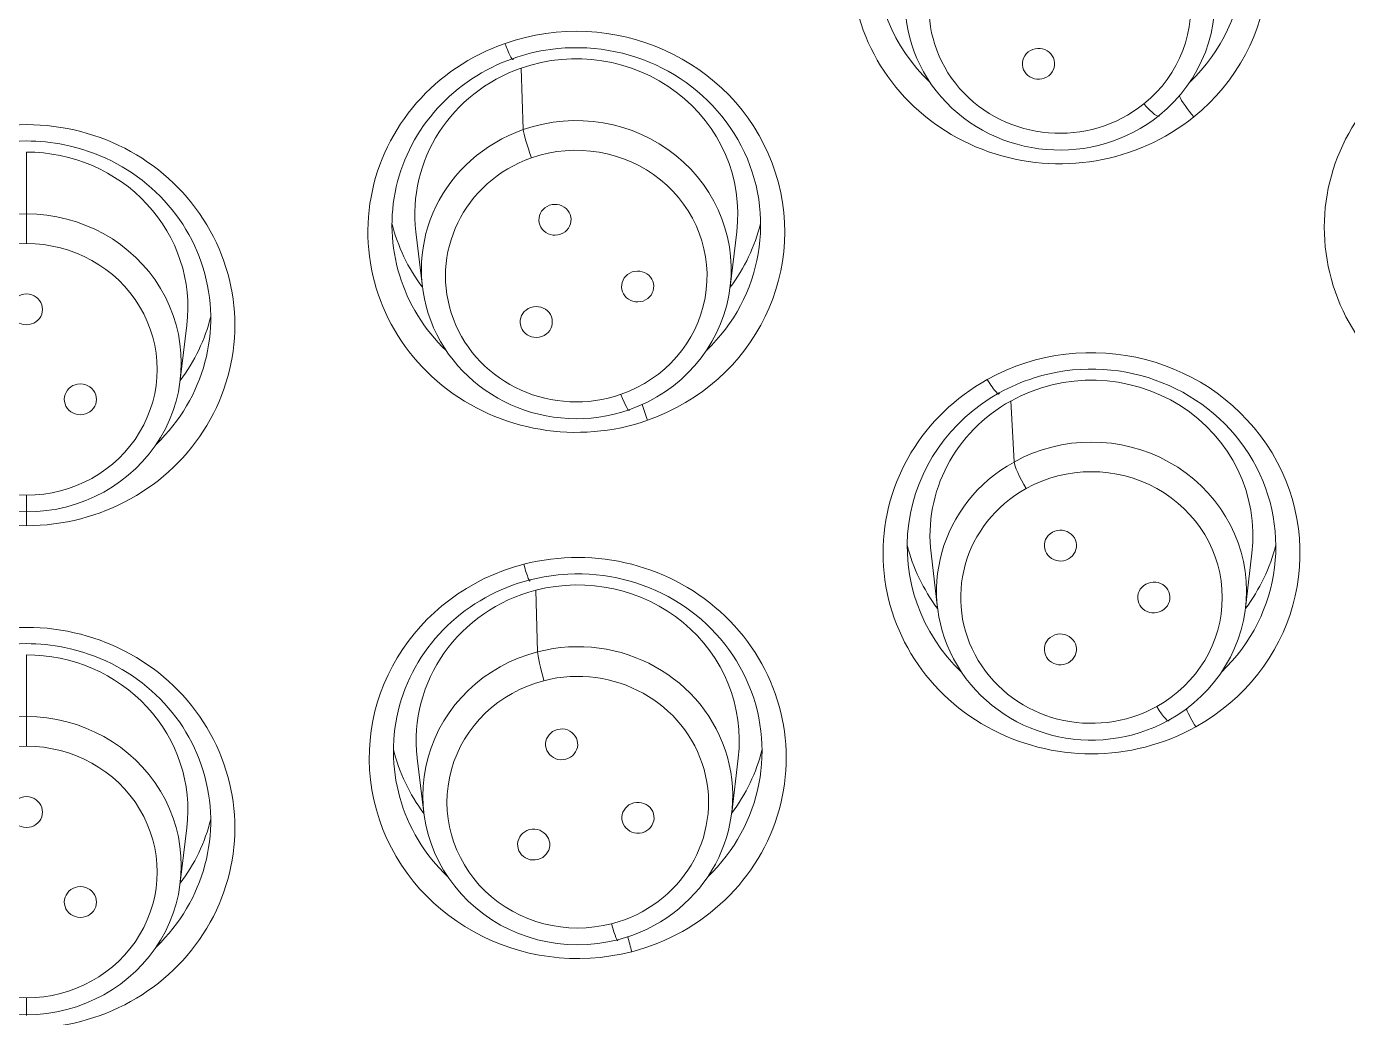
# Model space of a CAD drawing. Extents: x 6534 to 7663, y 0 to 827.
# Drawn here: x 7103.39 to 7119.83, y 506.29 to 518.62 of the extents above; entities that cross this region are included whole.
import ezdxf

# ---------------------------------------------------------------- set-up
doc = ezdxf.new("R2010")
doc.units = 0
doc.header["$LTSCALE"] = 30
doc.header["$MEASUREMENT"] = 0
doc.layers.add('1', color=7, linetype='CONTINUOUS')

msp = doc.modelspace()

# ---------------------------------------------------------------- linework, layer by layer
at = {"layer": '1', "color": 7, "linetype": 'Continuous', "lineweight": 13}
for p, q in [((7109.548, 518.098), (7109.576, 517.334)), ((7103.394, 517.055), (7103.394, 516.286)), ((7103.394, 516.286), (7103.394, 515.918)), ((7115.64, 513.96), (7115.681, 513.202)), ((7103.394, 512.571), (7103.394, 512.788)), ((7103.394, 512.41), (7103.394, 512.582)), ((7109.733, 511.607), (7109.754, 510.841)), ((7103.394, 510.805), (7103.394, 510.036)), ((7103.394, 510.036), (7103.394, 509.668)), ((7103.394, 506.321), (7103.394, 506.539))]:
    msp.add_line(p, q, dxfattribs=at)
at = {"layer": '1', "color": 7, "linetype": 'Continuous', "lineweight": 18}
for p, q in [((7108.239, 516.062), (7108.32, 515.381)), ((7112.15, 515.381), (7112.231, 516.062)), ((7105.309, 514.222), (7105.39, 514.903)), ((7114.648, 512.067), (7114.73, 511.386)), ((7118.559, 511.386), (7118.64, 512.067)), ((7108.257, 509.521), (7108.338, 508.84)), ((7112.168, 508.84), (7112.249, 509.521)), ((7105.309, 507.972), (7105.39, 508.653))]:
    msp.add_line(p, q, dxfattribs=at)
for centre, major_axis, start_param, end_param in [((7103.394, 533.307), (-60.5, 0), 2.420581, 4.712389), ((7103.394, 533.445), (-59.925, 0), 4.712389, 7.853982), ((7103.394, 533.445), (60, 0), 1.582577, 4.712389), ((7103.394, 533.445), (60, 0), 4.72417, 7.853982), ((7103.394, 533.445), (-59.925, 0), 1.570796, 4.712389), ((7116.25, 519.487), (2.293, 0), 5.495003, 8.344261), ((7116.25, 519.487), (2.293, 0), 2.268928, 3.929792), ((7116.25, 518.932), (-1.927, 0), 2.268928, 5.410521), ((7116.25, 518.932), (-1.927, 0), 5.410521, 8.552113), ((7110.235, 516.148), (2.293, 0), 5.494869, 7.995196), ((7110.235, 516.148), (2.293, 0), 1.919862, 3.929841), ((7110.235, 516.148), (2.293, 0), 1.71201, 1.919862), ((7110.235, 516.283), (-2.009, 0), 3.027323, 5.061455), ((7110.235, 516.283), (-2.009, 0), 5.061455, 6.397515), ((7110.235, 515.593), (-1.927, 0), 1.919862, 5.061455), ((7110.235, 515.593), (-1.927, 0), 5.061455, 8.203047), ((7103.394, 514.988), (2.293, 0), 1.570796, 3.929845), ((7103.394, 514.988), (2.293, 0), 1.362944, 1.570796), ((7103.394, 515.123), (-2.009, 0), 3.027317, 4.712389), ((7103.394, 514.988), (2.293, 0), 5.494918, 7.64613), ((7103.394, 514.433), (-1.927, 0), 4.712389, 7.853982), ((7103.394, 514.433), (-1.927, 0), 1.570796, 4.712389), ((7110.235, 516.699), (2.359, 0), 3.377905, 3.765891), ((7110.235, 516.699), (2.359, 0), 5.658898, 6.046933), ((7103.394, 515.54), (2.359, 0), 5.658892, 6.046928), ((7116.644, 512.152), (2.293, 0), 5.494982, 8.169729), ((7116.644, 512.287), (-2.009, 0), 3.02735, 5.235988), ((7116.644, 512.152), (2.293, 0), 1.886543, 2.094395), ((7116.644, 512.152), (2.293, 0), 2.094395, 3.929771), ((7116.644, 512.287), (-2.009, 0), 5.235988, 6.397493), ((7116.644, 511.597), (-1.927, 0), 2.094395, 5.235988), ((7116.644, 511.597), (-1.927, 0), 5.235988, 8.37758), ((7116.644, 512.704), (2.359, 0), 3.377883, 3.76587), ((7116.644, 512.704), (2.359, 0), 5.658924, 6.046911), ((7110.253, 509.607), (2.293, 0), 1.624744, 1.832596), ((7110.253, 509.607), (2.293, 0), 5.494927, 7.907929), ((7110.253, 509.607), (2.293, 0), 1.832596, 3.929854), ((7110.253, 509.742), (-2.009, 0), 3.027334, 4.974188), ((7110.253, 509.742), (-2.009, 0), 4.974188, 6.397477), ((7110.253, 509.052), (-1.927, 0), 1.832596, 4.974188), ((7103.394, 508.739), (2.293, 0), 1.570796, 3.929891), ((7103.394, 508.739), (2.293, 0), 1.362944, 1.570796), ((7103.394, 508.739), (2.293, 0), 5.494873, 7.64613), ((7110.253, 509.052), (-1.927, 0), 4.974188, 8.115781), ((7103.394, 508.873), (-2.009, 0), 3.027317, 4.712389), ((7103.394, 508.183), (-1.927, 0), 4.712389, 7.853982), ((7103.394, 508.183), (-1.927, 0), 1.570796, 4.712389), ((7110.253, 510.158), (2.359, 0), 3.377866, 3.765853), ((7110.253, 510.158), (2.359, 0), 5.658908, 6.046944), ((7103.394, 509.29), (2.359, 0), 5.658892, 6.046928)]:
    msp.add_ellipse(centre, major_axis=major_axis, ratio=0.961466, start_param=start_param, end_param=end_param, dxfattribs=at)
at = {"layer": '1', "color": 7, "linetype": 'Continuous', "lineweight": 13}
for centre, major_axis, ratio, start_param, end_param in [((7103.394, 533.307), (59.425, 0), 0.961466, 1.570796, 4.70194), ((7103.394, 533.307), (-59.425, 0), 0.961466, 1.570796, 4.70194), ((7103.394, 533.307), (57.948, 0), 0.961466, 1.579187, 4.712389), ((7103.394, 533.307), (-57.948, 0), 0.961466, 1.579187, 4.712389), ((7103.394, 533.352), (57.403, 0), 0.961466, 1.579486, 4.712389), ((7103.394, 533.352), (57.403, 0), 0.961466, 4.721079, 7.853982), ((7116.25, 519.402), (2.593, 0), 0.961466, 5.410521, 8.552113), ((7116.25, 519.402), (2.593, 0), 0.961466, 2.268928, 5.410521), ((7116.25, 518.852), (-1.627, 0), 0.961466, 2.268928, 5.410521), ((7116.25, 518.852), (-1.627, 0), 0.961466, 5.410521, 8.552113), ((7110.235, 516.063), (2.593, 0), 0.961466, 5.061455, 8.203047), ((7110.235, 516.063), (2.593, 0), 0.961466, 1.919862, 5.061455), ((7109.348, 518.488), (0.099, -0.283), 0.09403, 4.974887, 6.57828), ((7122.133, 516.116), (2.593, 0), 0.961466, 2.356194, 5.497787), ((7117.917, 517.574), (-0.188, 0.233), 0.176718, 0.575349, 1.786435), ((7117.296, 517.736), (0.188, -0.233), 0.176718, 4.928028, 6.466227), ((7103.394, 514.903), (2.593, 0), 0.961466, 1.570796, 4.712389), ((7103.394, 514.903), (2.593, 0), 0.961466, 4.712389, 7.853982), ((7109.678, 517.066), (-0.099, 0.283), 0.09403, 0.295095, 1.833294), ((7110.235, 515.513), (-1.627, 0), 0.961466, 1.919862, 5.061455), ((7110.235, 515.513), (-1.627, 0), 0.961466, 5.061455, 8.203047), ((7103.394, 514.353), (-1.627, 0), 0.961466, 4.712389, 7.853982), ((7103.394, 514.353), (-1.627, 0), 0.961466, 1.570796, 4.712389), ((7116.644, 512.067), (2.593, 0), 0.961466, 5.235988, 8.37758), ((7116.644, 512.067), (2.593, 0), 0.961466, 2.094395, 5.235988), ((7115.348, 514.309), (0.146, -0.262), 0.137462, 4.955139, 6.558532), ((7110.791, 514.125), (0.099, -0.283), 0.09403, 4.974887, 6.513086), ((7111.122, 513.802), (-0.099, 0.283), 0.09403, 1.125746, 1.833294), ((7116.644, 511.517), (-1.627, 0), 0.961466, 2.094395, 5.235988), ((7115.831, 512.955), (-0.146, 0.262), 0.137462, 0.275347, 1.813546), ((7116.644, 511.517), (-1.627, 0), 0.961466, 5.235988, 8.37758), ((7110.253, 509.522), (2.593, 0), 0.961466, 4.974188, 8.115781), ((7110.253, 509.522), (2.593, 0), 0.961466, 1.832596, 4.974188), ((7109.582, 512.012), (0.075, -0.291), 0.071156, 4.98187, 6.585263), ((7103.394, 508.653), (2.593, 0), 0.961466, 1.570796, 4.712389), ((7103.394, 508.653), (2.593, 0), 0.961466, 4.712389, 7.853982), ((7109.832, 510.566), (-0.075, 0.291), 0.071156, 0.302078, 1.840277), ((7110.253, 508.972), (-1.627, 0), 0.961466, 1.832596, 4.974188), ((7110.253, 508.972), (-1.627, 0), 0.961466, 4.974188, 8.115781), ((7117.458, 510.244), (0.146, -0.262), 0.137462, 4.955139, 6.493338), ((7117.941, 509.99), (-0.146, 0.262), 0.137462, 0.92574, 1.813546), ((7103.394, 508.104), (-1.627, 0), 0.961466, 4.712389, 7.853982), ((7103.394, 508.104), (-1.627, 0), 0.961466, 1.570796, 4.712389), ((7110.674, 507.543), (0.075, -0.291), 0.071156, 4.98187, 6.520069), ((7110.924, 507.196), (-0.075, 0.291), 0.071156, 1.191555, 1.840277)]:
    msp.add_ellipse(centre, major_axis=major_axis, ratio=ratio, start_param=start_param, end_param=end_param, dxfattribs=at)
at = {"layer": '1', "color": 7, "linetype": 'Continuous', "lineweight": 18}
for points in [[(7115.857, 518.299), (7115.822, 518.267), (7115.778, 518.201), (7115.788, 518.073), (7115.869, 517.98), (7115.999, 517.947), (7116.075, 517.977), (7116.114, 518.004)], [(7116.114, 518.004), (7116.148, 518.036), (7116.192, 518.102), (7116.182, 518.23), (7116.101, 518.324), (7115.972, 518.357), (7115.896, 518.326), (7115.857, 518.299)], [(7110.038, 516.032), (7110.082, 516.051), (7110.147, 516.098), (7110.183, 516.222), (7110.14, 516.336), (7110.03, 516.41), (7109.948, 516.407), (7109.901, 516.394)], [(7109.901, 516.394), (7109.858, 516.375), (7109.793, 516.328), (7109.757, 516.204), (7109.8, 516.09), (7109.91, 516.016), (7109.992, 516.019), (7110.038, 516.032)], [(7111.066, 515.203), (7111.11, 515.221), (7111.175, 515.269), (7111.211, 515.392), (7111.168, 515.507), (7111.058, 515.581), (7110.976, 515.577), (7110.93, 515.564)], [(7110.93, 515.564), (7110.886, 515.546), (7110.821, 515.498), (7110.785, 515.374), (7110.828, 515.26), (7110.938, 515.186), (7111.02, 515.19), (7111.066, 515.203)], [(7103.394, 515.291), (7103.347, 515.288), (7103.269, 515.264), (7103.191, 515.16), (7103.191, 515.038), (7103.268, 514.933), (7103.346, 514.909), (7103.394, 514.906)], [(7103.394, 514.906), (7103.442, 514.909), (7103.52, 514.932), (7103.598, 515.037), (7103.598, 515.158), (7103.521, 515.264), (7103.443, 515.287), (7103.394, 515.291)], [(7109.668, 515.123), (7109.625, 515.104), (7109.559, 515.057), (7109.524, 514.933), (7109.566, 514.819), (7109.676, 514.745), (7109.759, 514.748), (7109.805, 514.761)], [(7109.805, 514.761), (7109.849, 514.78), (7109.914, 514.827), (7109.95, 514.951), (7109.907, 515.065), (7109.797, 515.139), (7109.715, 515.136), (7109.668, 515.123)], [(7104.066, 514.173), (7104.018, 514.17), (7103.94, 514.147), (7103.862, 514.042), (7103.862, 513.921), (7103.939, 513.815), (7104.017, 513.791), (7104.066, 513.788)], [(7104.066, 513.788), (7104.113, 513.791), (7104.191, 513.815), (7104.269, 513.919), (7104.269, 514.04), (7104.192, 514.146), (7104.114, 514.17), (7104.066, 514.173)], [(7116.157, 512.329), (7116.117, 512.303), (7116.062, 512.246), (7116.049, 512.118), (7116.112, 512.013), (7116.233, 511.958), (7116.314, 511.975), (7116.357, 511.996)], [(7116.357, 511.996), (7116.397, 512.021), (7116.452, 512.079), (7116.465, 512.207), (7116.402, 512.312), (7116.281, 512.367), (7116.2, 512.349), (7116.157, 512.329)], [(7117.319, 511.684), (7117.28, 511.658), (7117.224, 511.6), (7117.211, 511.473), (7117.274, 511.367), (7117.396, 511.313), (7117.476, 511.33), (7117.519, 511.351)], [(7117.519, 511.351), (7117.559, 511.376), (7117.615, 511.434), (7117.627, 511.561), (7117.565, 511.667), (7117.443, 511.721), (7117.363, 511.704), (7117.319, 511.684)], [(7116.157, 511.038), (7116.117, 511.013), (7116.062, 510.955), (7116.049, 510.827), (7116.112, 510.722), (7116.233, 510.667), (7116.314, 510.685), (7116.357, 510.705)], [(7116.357, 510.705), (7116.397, 510.731), (7116.452, 510.788), (7116.465, 510.916), (7116.402, 511.022), (7116.281, 511.076), (7116.2, 511.059), (7116.157, 511.038)], [(7110.001, 509.877), (7109.956, 509.862), (7109.886, 509.821), (7109.84, 509.7), (7109.872, 509.583), (7109.975, 509.5), (7110.057, 509.497), (7110.104, 509.506)], [(7110.104, 509.506), (7110.15, 509.52), (7110.219, 509.562), (7110.265, 509.683), (7110.233, 509.8), (7110.13, 509.883), (7110.048, 509.886), (7110.001, 509.877)], [(7103.394, 509.041), (7103.347, 509.038), (7103.269, 509.015), (7103.191, 508.91), (7103.191, 508.789), (7103.268, 508.683), (7103.346, 508.66), (7103.394, 508.656)], [(7103.394, 508.656), (7103.442, 508.659), (7103.52, 508.683), (7103.598, 508.787), (7103.598, 508.909), (7103.521, 509.014), (7103.443, 509.038), (7103.394, 509.041)], [(7110.95, 508.965), (7110.905, 508.95), (7110.836, 508.908), (7110.789, 508.788), (7110.821, 508.67), (7110.924, 508.587), (7111.006, 508.584), (7111.054, 508.593)], [(7111.054, 508.593), (7111.099, 508.608), (7111.168, 508.65), (7111.215, 508.77), (7111.183, 508.887), (7111.08, 508.97), (7110.997, 508.974), (7110.95, 508.965)], [(7109.653, 508.631), (7109.608, 508.616), (7109.539, 508.574), (7109.492, 508.454), (7109.524, 508.336), (7109.627, 508.253), (7109.71, 508.25), (7109.757, 508.259)], [(7109.757, 508.259), (7109.802, 508.274), (7109.871, 508.316), (7109.918, 508.436), (7109.886, 508.553), (7109.783, 508.636), (7109.701, 508.64), (7109.653, 508.631)], [(7104.066, 507.923), (7104.018, 507.92), (7103.94, 507.897), (7103.862, 507.793), (7103.862, 507.671), (7103.939, 507.565), (7104.017, 507.542), (7104.066, 507.539)], [(7104.066, 507.539), (7104.113, 507.542), (7104.191, 507.565), (7104.269, 507.669), (7104.269, 507.791), (7104.192, 507.897), (7104.114, 507.92), (7104.066, 507.923)]]:
    msp.add_open_spline(points, degree=3, dxfattribs=at)

doc.saveas('drawing.dxf')
